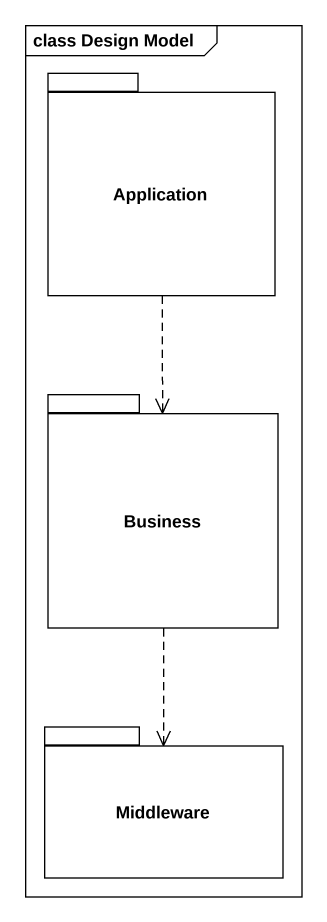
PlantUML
@startuml
mainframe class Design Model
package Application {
}
package Business {
}
package Middleware {
}
Application ..> Business
Business ..> Middleware
@enduml
